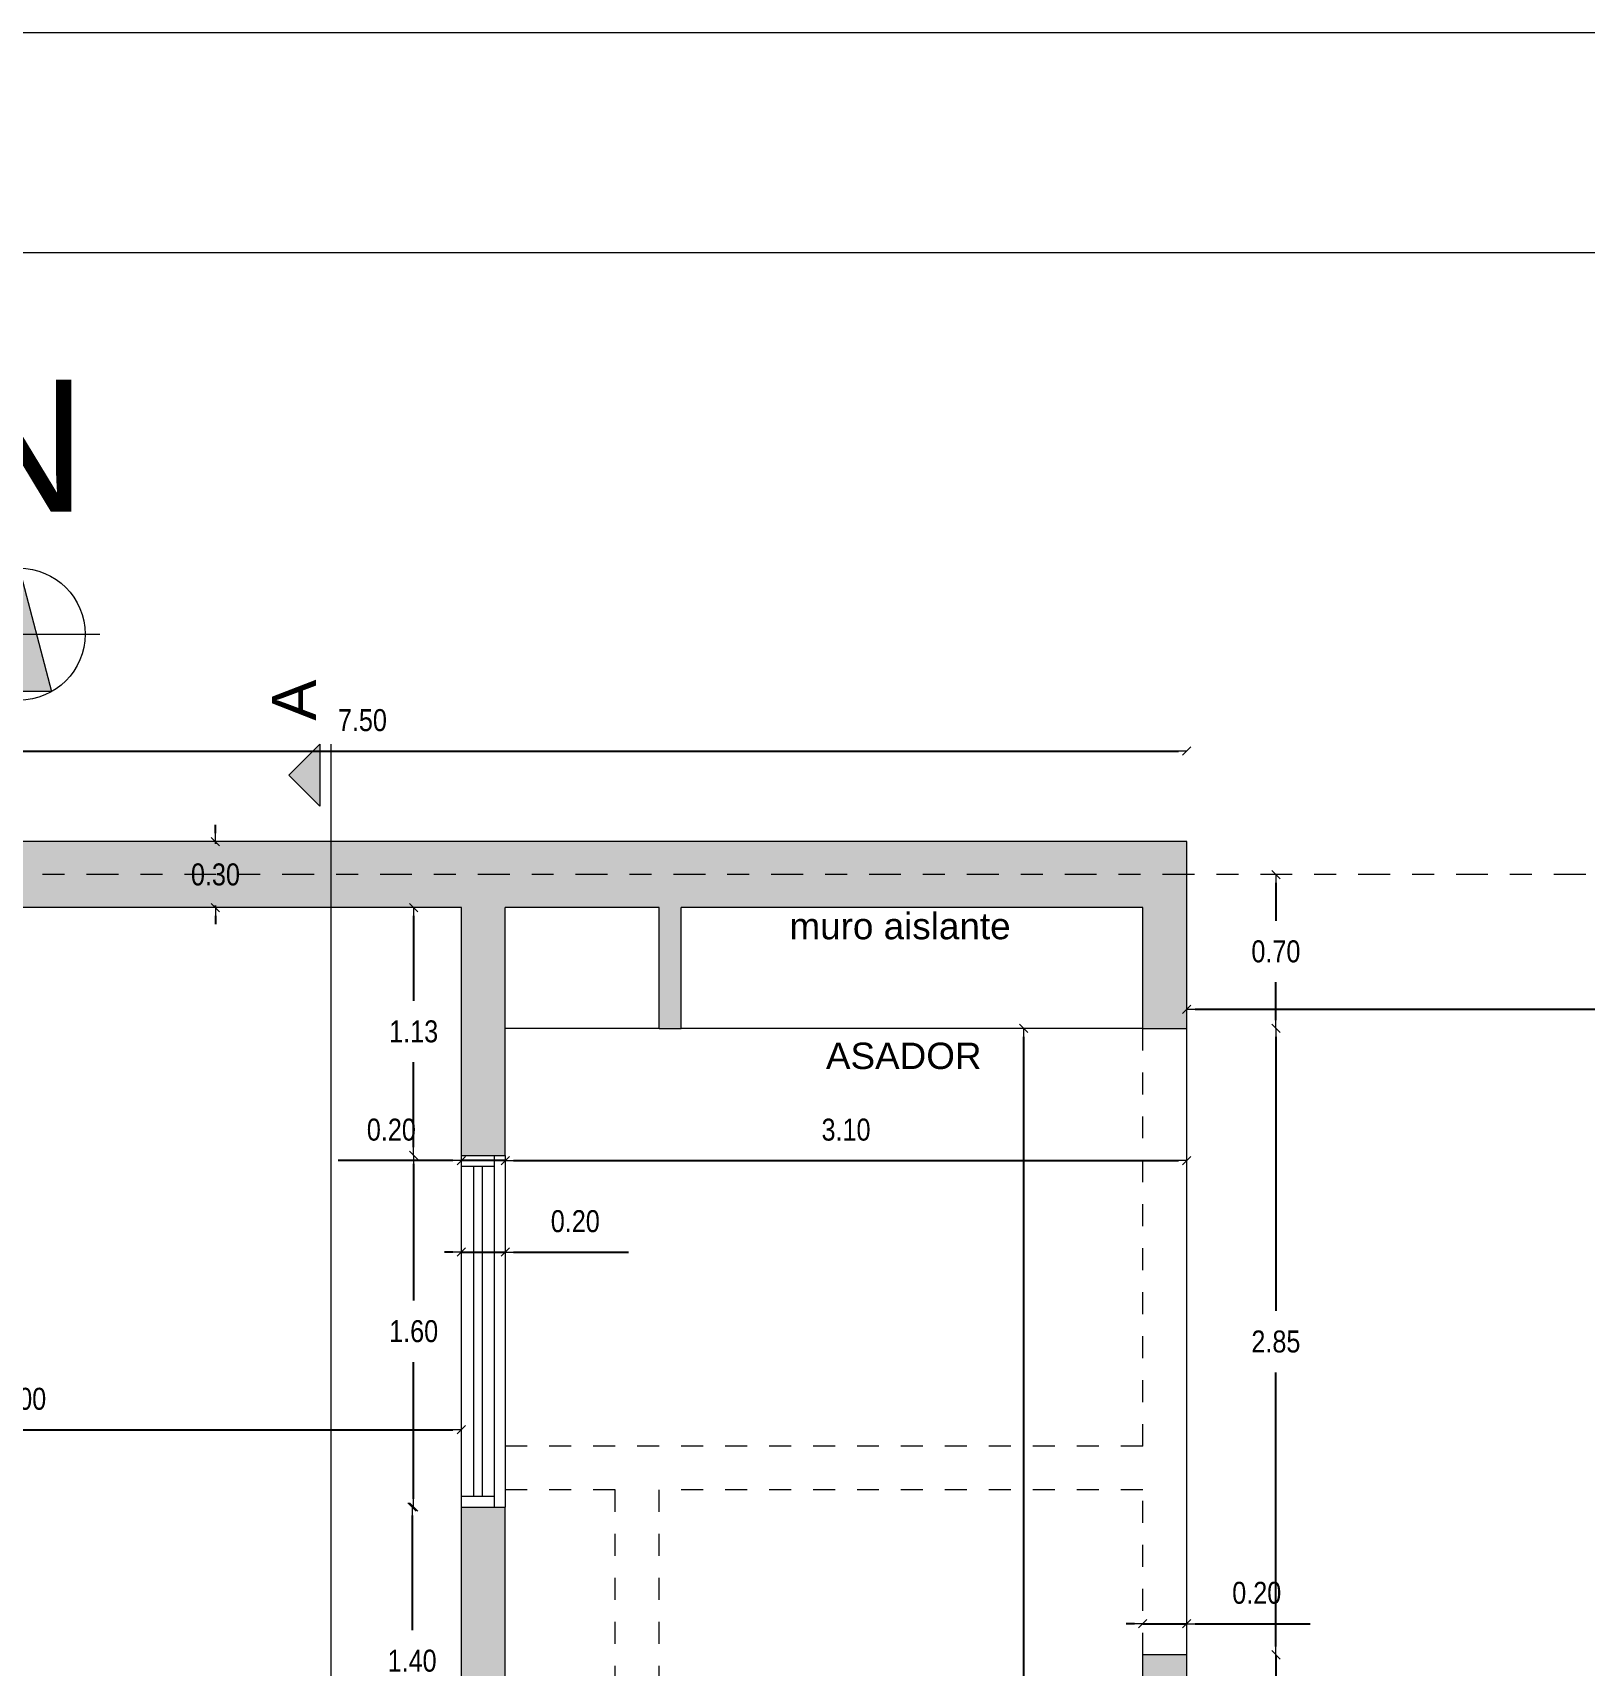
# Model space of a CAD drawing. Header units: millimetres. Extents: x 337 to 1167, y 242 to 575.
# Drawn here: x 550.16 to 557.23, y 315.53 to 322.96 of the extents above; entities that cross this region are included whole.
import ezdxf
from ezdxf.enums import TextEntityAlignment as Align

# ---------------------------------------------------------------- set-up
doc = ezdxf.new("R2010")
doc.units = ezdxf.units.MM
doc.linetypes.add('bein_line', pattern=[0.08, 0.04, -0.04])
doc.linetypes.add('EJE', pattern=[0.205, 0.145, -0.03, 0, -0.03])
doc.layers.get('0').update_dxf_attribs({"lineweight": 5})
doc.layers.get('Defpoints').update_dxf_attribs({"lineweight": 5})
for name, color, linetype, lineweight in [('01', 1, 'Continuous', 5), ('cotas', 7, 'Continuous', 5), ('MUROS', 4, 'Continuous', 20), ('PRESENTACION ANTEPROYECTO', 7, 'Continuous', 5), ('trama', 9, 'Continuous', 25)]:
    doc.layers.add(name, color=color, linetype=linetype, lineweight=lineweight)
doc.styles.add('GENERATED_STYLE_13', font='')
doc.styles.add('GENERATED_STYLE_14', font='arial.ttf')
doc.styles.get('GENERATED_STYLE_13').set_extended_font_data('Arial Narrow Occidental')
doc.dimstyles.new('Dimstyle_92', dxfattribs={"dimtxt": 0.1, "dimasz": 0.038, "dimexe": 0.18, "dimexo": 0, "dimgap": 0.09, "dimtad": 1, "dimtih": 1, "dimtoh": 1, "dimzin": 0, "dimdsep": 46, "dimtxsty": 'GENERATED_STYLE_13', "dimblk": 'ARROWHEAD_6', "dimblk1": 'ARROWHEAD_6', "dimblk2": 'ARROWHEAD_6', "dimcen": 0.09, "dimse1": 1, "dimse2": 1, "dimclrd": 252, "dimclre": 252, "dimclrt": 252, "dimadec": 0, "dimazin": 0, "dimtfac": 1, "dimtdec": 4, "dimtmove": 0, "dimatfit": 3, "dimfxl": 1, "dimtolj": 1, "dimtzin": 0, "dimarcsym": 0})

# ---------------------------------------------------------------- blocks, each defined once
blk = doc.blocks.new('ARROWHEAD_6')
at = {"color": 0, "linetype": 'Continuous'}
for p, q in [((0, 0), (-1, 0)), ((-0.5, -0.5), (0.5, 0.5))]:
    blk.add_line(p, q, dxfattribs=at)
blk = doc.blocks.new('*D186')
at = {"layer": 'cotas', "color": 252, "lineweight": -2, "transparency": 16777216}
blk.add_line((548.1511, 316.6026), (552.0751, 316.6026), dxfattribs=at)
at = {"layer": 'Defpoints', "color": 0, "transparency": 16777216}
for p in [(548.1131, 318.9783), (552.1131, 318.9783), (552.1131, 316.6026)]:
    blk.add_point(p, dxfattribs=at)
at = {"layer": 'cotas', "color": 252, "lineweight": -2, "transparency": 16777216, "xscale": 0.03800000000000001, "yscale": 0.03800000000000001, "zscale": 0.03800000000000001, "rotation": 180}
blk.add_blockref('ARROWHEAD_6', (548.1131, 316.6026), dxfattribs=at)
at = {"layer": 'cotas', "color": 252, "lineweight": -2, "transparency": 16777216, "xscale": 0.03800000000000001, "yscale": 0.03800000000000001, "zscale": 0.03800000000000001}
blk.add_blockref('ARROWHEAD_6', (552.1131, 316.6026), dxfattribs=at)
at = {"layer": 'cotas', "color": 252, "transparency": 16777216, "insert": (550.1131, 316.7426), "char_height": 0.1, "attachment_point": 5, "style": 'GENERATED_STYLE_13'}
blk.add_mtext('\\A1;4.00', dxfattribs=at)
blk = doc.blocks.new('*D190')
at = {"layer": 'cotas', "color": 252, "lineweight": -2, "transparency": 16777216}
for p, q in [((550.9945, 319.3163), (550.9945, 319.3543)), ((550.9945, 319.2783), (550.9945, 319.2683)), ((550.9945, 318.9783), (550.9945, 318.9883)), ((550.9945, 318.9403), (550.9945, 318.9023))]:
    blk.add_line(p, q, dxfattribs=at)
at = {"layer": 'Defpoints', "color": 0, "transparency": 16777216}
for p in [(550.9945, 319.2783), (551.9131, 319.2783), (551.9131, 318.9783)]:
    blk.add_point(p, dxfattribs=at)
at = {"layer": 'cotas', "color": 252, "lineweight": -2, "transparency": 16777216, "xscale": 0.03800000000000001, "yscale": 0.03800000000000001, "zscale": 0.03800000000000001}
for p, rotation in [((550.9945, 319.2783), 270), ((550.9945, 318.9783), 90)]:
    blk.add_blockref('ARROWHEAD_6', p, dxfattribs=dict(at, rotation=rotation))
at = {"layer": 'cotas', "color": 252, "transparency": 16777216, "insert": (550.9945, 319.1283), "char_height": 0.1, "attachment_point": 5, "style": 'GENERATED_STYLE_13'}
blk.add_mtext('\\A1;0.30', dxfattribs=at)
blk = doc.blocks.new('*D214')
at = {"layer": 'cotas', "color": 252, "lineweight": -2, "transparency": 16777216}
for p, q in [((549.762, 318.9403), (549.762, 315.6433)), ((549.762, 312.2663), (549.762, 315.3633))]:
    blk.add_line(p, q, dxfattribs=at)
at = {"layer": 'Defpoints', "color": 0, "transparency": 16777216}
for p in [(548.1131, 318.9783), (549.762, 312.2283), (550.8131, 312.2283)]:
    blk.add_point(p, dxfattribs=at)
at = {"layer": 'cotas', "color": 252, "lineweight": -2, "transparency": 16777216, "xscale": 0.03800000000000001, "yscale": 0.03800000000000001, "zscale": 0.03800000000000001}
for p, rotation in [((549.762, 318.9783), 90), ((549.762, 312.2283), 270)]:
    blk.add_blockref('ARROWHEAD_6', p, dxfattribs=dict(at, rotation=rotation))
at = {"layer": 'cotas', "color": 252, "transparency": 16777216, "insert": (549.762, 315.5033), "char_height": 0.1, "attachment_point": 5, "style": 'GENERATED_STYLE_13'}
blk.add_mtext('\\A1;6.75', dxfattribs=at)
blk = doc.blocks.new('*D215')
at = {"layer": 'cotas', "color": 252, "lineweight": -2, "transparency": 16777216}
blk.add_line((552.3511, 317.8272), (555.3751, 317.8272), dxfattribs=at)
at = {"layer": 'Defpoints', "color": 0, "transparency": 16777216}
for p in [(552.3131, 318.4283), (555.4131, 318.4283), (555.4131, 317.8272)]:
    blk.add_point(p, dxfattribs=at)
at = {"layer": 'cotas', "color": 252, "lineweight": -2, "transparency": 16777216, "xscale": 0.03800000000000001, "yscale": 0.03800000000000001, "zscale": 0.03800000000000001, "rotation": 180}
blk.add_blockref('ARROWHEAD_6', (552.3131, 317.8272), dxfattribs=at)
at = {"layer": 'cotas', "color": 252, "lineweight": -2, "transparency": 16777216, "xscale": 0.03800000000000001, "yscale": 0.03800000000000001, "zscale": 0.03800000000000001}
blk.add_blockref('ARROWHEAD_6', (555.4131, 317.8272), dxfattribs=at)
at = {"layer": 'cotas', "color": 252, "transparency": 16777216, "insert": (553.8631, 317.9672), "char_height": 0.1, "attachment_point": 5, "style": 'GENERATED_STYLE_13'}
blk.add_mtext('\\A1;3.10', dxfattribs=at)
blk = doc.blocks.new('OBJECT_353', base_point=(119.8229, 245.494))
at = {"layer": 'PRESENTACION ANTEPROYECTO'}
blk.add_hatch(color=7, dxfattribs=at).paths.add_polyline_path([(119.9699, 245.2325), (119.8229, 245.794), (119.6758, 245.2325)], flags=0)
at = {"layer": 'PRESENTACION ANTEPROYECTO', "color": 7, "linetype": 'Continuous'}
for p, q in [((119.8229, 245.8588), (119.8229, 245.1233)), ((119.6758, 245.2325), (119.8229, 245.794)), ((119.8229, 245.794), (119.9699, 245.2325)), ((119.4551, 245.494), (120.1906, 245.494)), ((119.9699, 245.2325), (119.6758, 245.2325))]:
    blk.add_line(p, q, dxfattribs=at)
blk.add_circle((119.8229, 245.494), 0.3, dxfattribs=at)
at = {"layer": 'PRESENTACION ANTEPROYECTO', "color": 7, "style": 'GENERATED_STYLE_14'}
blk.add_attdef('txt', text='', height=0.6, dxfattribs=at).set_placement((119.8263, 245.8722), align=Align.BOTTOM_CENTER)
blk = doc.blocks.new('*D216')
at = {"layer": 'cotas', "color": 252, "lineweight": -2, "transparency": 16777216}
for p, q in [((554.6709, 318.3903), (554.6709, 315.4683)), ((554.6709, 312.2663), (554.6709, 315.1883))]:
    blk.add_line(p, q, dxfattribs=at)
at = {"layer": 'Defpoints', "color": 0, "transparency": 16777216}
for p in [(555.4131, 318.4283), (554.6709, 312.2283), (555.4131, 312.2283)]:
    blk.add_point(p, dxfattribs=at)
at = {"layer": 'cotas', "color": 252, "lineweight": -2, "transparency": 16777216, "xscale": 0.03800000000000001, "yscale": 0.03800000000000001, "zscale": 0.03800000000000001}
for p, rotation in [((554.6709, 318.4283), 90), ((554.6709, 312.2283), 270)]:
    blk.add_blockref('ARROWHEAD_6', p, dxfattribs=dict(at, rotation=rotation))
at = {"layer": 'cotas', "color": 252, "transparency": 16777216, "insert": (554.6709, 315.3283), "char_height": 0.1, "attachment_point": 5, "style": 'GENERATED_STYLE_13'}
blk.add_mtext('\\A1;6.20', dxfattribs=at)
blk = doc.blocks.new('*D241')
at = {"layer": 'cotas', "color": 252, "lineweight": -2, "transparency": 16777216}
for p, q in [((551.8962, 317.8123), (551.8962, 317.1903)), ((551.8962, 316.2883), (551.8962, 316.9103))]:
    blk.add_line(p, q, dxfattribs=at)
at = {"layer": 'Defpoints', "color": 0, "transparency": 16777216}
for p in [(552.1131, 317.8503), (551.8962, 316.2503), (552.1131, 316.2503)]:
    blk.add_point(p, dxfattribs=at)
at = {"layer": 'cotas', "color": 252, "lineweight": -2, "transparency": 16777216, "xscale": 0.03800000000000001, "yscale": 0.03800000000000001, "zscale": 0.03800000000000001}
for p, rotation in [((551.8962, 317.8503), 90), ((551.8962, 316.2503), 270)]:
    blk.add_blockref('ARROWHEAD_6', p, dxfattribs=dict(at, rotation=rotation))
at = {"layer": 'cotas', "color": 252, "transparency": 16777216, "insert": (551.8962, 317.0503), "char_height": 0.1, "attachment_point": 5, "style": 'GENERATED_STYLE_13'}
blk.add_mtext('\\A1;1.60', dxfattribs=at)
blk = doc.blocks.new('*D249')
at = {"layer": 'cotas', "color": 252, "lineweight": -2, "transparency": 16777216}
blk.add_line((555.4511, 318.5156), (571.8751, 318.5156), dxfattribs=at)
at = {"layer": 'Defpoints', "color": 0, "transparency": 16777216}
for p in [(555.4131, 319.1283), (571.9131, 319.1283), (571.9131, 318.5156)]:
    blk.add_point(p, dxfattribs=at)
at = {"layer": 'cotas', "color": 252, "lineweight": -2, "transparency": 16777216, "xscale": 0.03800000000000001, "yscale": 0.03800000000000001, "zscale": 0.03800000000000001, "rotation": 180}
blk.add_blockref('ARROWHEAD_6', (555.4131, 318.5156), dxfattribs=at)
at = {"layer": 'cotas', "color": 252, "lineweight": -2, "transparency": 16777216, "xscale": 0.03800000000000001, "yscale": 0.03800000000000001, "zscale": 0.03800000000000001}
blk.add_blockref('ARROWHEAD_6', (571.9131, 318.5156), dxfattribs=at)
at = {"layer": 'cotas', "color": 252, "transparency": 16777216, "insert": (563.6631, 318.6556), "char_height": 0.1, "attachment_point": 5, "style": 'GENERATED_STYLE_13'}
blk.add_mtext('\\A1;16.50', dxfattribs=at)
blk = doc.blocks.new('*D250')
at = {"layer": 'cotas', "color": 252, "lineweight": -2, "transparency": 16777216}
blk.add_line((547.9511, 319.6903), (555.3751, 319.6903), dxfattribs=at)
at = {"layer": 'Defpoints', "color": 0, "transparency": 16777216}
for p in [(555.4131, 319.6903), (547.9131, 319.2783), (555.4131, 319.2783)]:
    blk.add_point(p, dxfattribs=at)
at = {"layer": 'cotas', "color": 252, "lineweight": -2, "transparency": 16777216, "xscale": 0.03800000000000001, "yscale": 0.03800000000000001, "zscale": 0.03800000000000001, "rotation": 180}
blk.add_blockref('ARROWHEAD_6', (547.9131, 319.6903), dxfattribs=at)
at = {"layer": 'cotas', "color": 252, "lineweight": -2, "transparency": 16777216, "xscale": 0.03800000000000001, "yscale": 0.03800000000000001, "zscale": 0.03800000000000001}
blk.add_blockref('ARROWHEAD_6', (555.4131, 319.6903), dxfattribs=at)
at = {"layer": 'cotas', "color": 252, "transparency": 16777216, "insert": (551.6631, 319.8303), "char_height": 0.1, "attachment_point": 5, "style": 'GENERATED_STYLE_13'}
blk.add_mtext('\\A1;7.50', dxfattribs=at)
blk = doc.blocks.new('*D311')
at = {"layer": 'cotas', "color": 252, "lineweight": -2, "transparency": 16777216}
for p, q in [((555.8186, 315.6163), (555.8186, 315.6543)), ((555.8186, 315.5783), (555.8186, 315.4683)), ((555.8186, 315.0783), (555.8186, 315.1883)), ((555.8186, 315.0403), (555.8186, 315.0023))]:
    blk.add_line(p, q, dxfattribs=at)
at = {"layer": 'Defpoints', "color": 0, "transparency": 16777216}
for p in [(555.4131, 315.5783), (555.4131, 315.0783), (555.8186, 315.0783)]:
    blk.add_point(p, dxfattribs=at)
at = {"layer": 'cotas', "color": 252, "lineweight": -2, "transparency": 16777216, "xscale": 0.03800000000000001, "yscale": 0.03800000000000001, "zscale": 0.03800000000000001}
for p, rotation in [((555.8186, 315.5783), 270), ((555.8186, 315.0783), 90)]:
    blk.add_blockref('ARROWHEAD_6', p, dxfattribs=dict(at, rotation=rotation))
at = {"layer": 'cotas', "color": 252, "transparency": 16777216, "insert": (555.8186, 315.3283), "char_height": 0.1, "attachment_point": 5, "style": 'GENERATED_STYLE_13'}
blk.add_mtext('\\A1;0.50', dxfattribs=at)
blk = doc.blocks.new('*D312')
at = {"layer": 'cotas', "color": 252, "lineweight": -2, "transparency": 16777216}
for p, q in [((555.1751, 315.7198), (555.1371, 315.7198)), ((555.2131, 315.7198), (555.4131, 315.7198)), ((555.4511, 315.7198), (555.9738, 315.7198))]:
    blk.add_line(p, q, dxfattribs=at)
at = {"layer": 'Defpoints', "color": 0, "transparency": 16777216}
for p in [(555.4131, 315.7198), (555.2131, 315.5783), (555.4131, 315.5783)]:
    blk.add_point(p, dxfattribs=at)
at = {"layer": 'cotas', "color": 252, "lineweight": -2, "transparency": 16777216, "xscale": 0.03800000000000001, "yscale": 0.03800000000000001, "zscale": 0.03800000000000001}
blk.add_blockref('ARROWHEAD_6', (555.2131, 315.7198), dxfattribs=at)
at = {"layer": 'cotas', "color": 252, "lineweight": -2, "transparency": 16777216, "xscale": 0.03800000000000001, "yscale": 0.03800000000000001, "zscale": 0.03800000000000001, "rotation": 180}
blk.add_blockref('ARROWHEAD_6', (555.4131, 315.7198), dxfattribs=at)
at = {"layer": 'cotas', "color": 252, "transparency": 16777216, "insert": (555.7315, 315.8598), "char_height": 0.1, "attachment_point": 5, "style": 'GENERATED_STYLE_13'}
blk.add_mtext('\\A1;0.20', dxfattribs=at)
blk = doc.blocks.new('*D313')
at = {"layer": 'cotas', "color": 252, "lineweight": -2, "transparency": 16777216}
for p, q in [((555.8186, 318.3903), (555.8186, 317.1433)), ((555.8186, 315.6163), (555.8186, 316.8633))]:
    blk.add_line(p, q, dxfattribs=at)
at = {"layer": 'Defpoints', "color": 0, "transparency": 16777216}
for p in [(554.3401, 318.4283), (554.3401, 315.5783), (555.8186, 315.5783)]:
    blk.add_point(p, dxfattribs=at)
at = {"layer": 'cotas', "color": 252, "lineweight": -2, "transparency": 16777216, "xscale": 0.03800000000000001, "yscale": 0.03800000000000001, "zscale": 0.03800000000000001}
for p, rotation in [((555.8186, 318.4283), 90), ((555.8186, 315.5783), 270)]:
    blk.add_blockref('ARROWHEAD_6', p, dxfattribs=dict(at, rotation=rotation))
at = {"layer": 'cotas', "color": 252, "transparency": 16777216, "insert": (555.8186, 317.0033), "char_height": 0.1, "attachment_point": 5, "style": 'GENERATED_STYLE_13'}
blk.add_mtext('\\A1;2.85', dxfattribs=at)
blk = doc.blocks.new('*D424')
at = {"layer": 'cotas', "color": 252, "lineweight": -2, "transparency": 16777216}
for p, q in [((551.8891, 316.2123), (551.8891, 315.691)), ((551.8891, 314.8897), (551.8891, 315.411))]:
    blk.add_line(p, q, dxfattribs=at)
at = {"layer": 'Defpoints', "color": 0, "transparency": 16777216}
for p in [(551.8962, 316.2503), (551.8891, 314.8517), (551.8891, 314.8517)]:
    blk.add_point(p, dxfattribs=at)
at = {"layer": 'cotas', "color": 252, "lineweight": -2, "transparency": 16777216, "xscale": 0.03800000000000001, "yscale": 0.03800000000000001, "zscale": 0.03800000000000001}
for p, rotation in [((551.8891, 316.2503), 90), ((551.8891, 314.8517), 270)]:
    blk.add_blockref('ARROWHEAD_6', p, dxfattribs=dict(at, rotation=rotation))
at = {"layer": 'cotas', "color": 252, "transparency": 16777216, "insert": (551.8891, 315.551), "char_height": 0.1, "attachment_point": 5, "style": 'GENERATED_STYLE_13'}
blk.add_mtext('\\A1;1.40', dxfattribs=at)
blk = doc.blocks.new('*D425')
at = {"layer": 'cotas', "color": 252, "lineweight": -2, "transparency": 16777216}
for p, q in [((551.8962, 318.9403), (551.8962, 318.5543)), ((551.8962, 317.8883), (551.8962, 318.2743))]:
    blk.add_line(p, q, dxfattribs=at)
at = {"layer": 'Defpoints', "color": 0, "transparency": 16777216}
for p in [(552.1131, 318.9783), (551.8962, 317.8503), (552.1131, 317.8503)]:
    blk.add_point(p, dxfattribs=at)
at = {"layer": 'cotas', "color": 252, "lineweight": -2, "transparency": 16777216, "xscale": 0.03800000000000001, "yscale": 0.03800000000000001, "zscale": 0.03800000000000001}
for p, rotation in [((551.8962, 318.9783), 90), ((551.8962, 317.8503), 270)]:
    blk.add_blockref('ARROWHEAD_6', p, dxfattribs=dict(at, rotation=rotation))
at = {"layer": 'cotas', "color": 252, "transparency": 16777216, "insert": (551.8962, 318.4143), "char_height": 0.1, "attachment_point": 5, "style": 'GENERATED_STYLE_13'}
blk.add_mtext('\\A1;1.13', dxfattribs=at)
blk = doc.blocks.new('*D437')
at = {"layer": 'cotas', "color": 252, "lineweight": -2, "transparency": 16777216}
for p, q in [((555.8186, 319.0903), (555.8186, 318.9183)), ((555.8186, 318.4663), (555.8186, 318.6383))]:
    blk.add_line(p, q, dxfattribs=at)
at = {"layer": 'Defpoints', "color": 0, "transparency": 16777216}
for p in [(555.4131, 319.1283), (555.8186, 319.1283), (555.4131, 318.4283)]:
    blk.add_point(p, dxfattribs=at)
at = {"layer": 'cotas', "color": 252, "lineweight": -2, "transparency": 16777216, "xscale": 0.03800000000000001, "yscale": 0.03800000000000001, "zscale": 0.03800000000000001}
for p, rotation in [((555.8186, 319.1283), 90), ((555.8186, 318.4283), 270)]:
    blk.add_blockref('ARROWHEAD_6', p, dxfattribs=dict(at, rotation=rotation))
at = {"layer": 'cotas', "color": 252, "transparency": 16777216, "insert": (555.8186, 318.7783), "char_height": 0.1, "attachment_point": 5, "style": 'GENERATED_STYLE_13'}
blk.add_mtext('\\A1;0.70', dxfattribs=at)
blk = doc.blocks.new('*D448')
at = {"layer": 'cotas', "color": 252, "lineweight": -2, "transparency": 16777216}
for p, q in [((552.0751, 317.4107), (552.0371, 317.4107)), ((552.1131, 317.4107), (552.3131, 317.4107)), ((552.3511, 317.4107), (552.8738, 317.4107))]:
    blk.add_line(p, q, dxfattribs=at)
at = {"layer": 'Defpoints', "color": 0, "transparency": 16777216}
for p in [(552.1131, 317.8503), (552.3131, 317.8503), (552.3131, 317.4107)]:
    blk.add_point(p, dxfattribs=at)
at = {"layer": 'cotas', "color": 252, "lineweight": -2, "transparency": 16777216, "xscale": 0.03800000000000001, "yscale": 0.03800000000000001, "zscale": 0.03800000000000001}
blk.add_blockref('ARROWHEAD_6', (552.1131, 317.4107), dxfattribs=at)
at = {"layer": 'cotas', "color": 252, "lineweight": -2, "transparency": 16777216, "xscale": 0.03800000000000001, "yscale": 0.03800000000000001, "zscale": 0.03800000000000001, "rotation": 180}
blk.add_blockref('ARROWHEAD_6', (552.3131, 317.4107), dxfattribs=at)
at = {"layer": 'cotas', "color": 252, "transparency": 16777216, "insert": (552.6315, 317.5507), "char_height": 0.1, "attachment_point": 5, "style": 'GENERATED_STYLE_13'}
blk.add_mtext('\\A1;0.20', dxfattribs=at)
blk = doc.blocks.new('*D563')
at = {"layer": 'cotas', "color": 252, "lineweight": -2, "transparency": 16777216}
for p, q in [((552.0751, 317.8272), (551.5523, 317.8272)), ((552.3131, 317.8272), (552.1131, 317.8272)), ((552.3511, 317.8272), (552.3891, 317.8272))]:
    blk.add_line(p, q, dxfattribs=at)
at = {"layer": 'Defpoints', "color": 0, "transparency": 16777216}
for p in [(552.1131, 318.9783), (552.3131, 318.9783), (552.1131, 317.8272)]:
    blk.add_point(p, dxfattribs=at)
at = {"layer": 'cotas', "color": 252, "lineweight": -2, "transparency": 16777216, "xscale": 0.03800000000000001, "yscale": 0.03800000000000001, "zscale": 0.03800000000000001}
blk.add_blockref('ARROWHEAD_6', (552.1131, 317.8272), dxfattribs=at)
at = {"layer": 'cotas', "color": 252, "lineweight": -2, "transparency": 16777216, "xscale": 0.03800000000000001, "yscale": 0.03800000000000001, "zscale": 0.03800000000000001, "rotation": 180}
blk.add_blockref('ARROWHEAD_6', (552.3131, 317.8272), dxfattribs=at)
at = {"layer": 'cotas', "color": 252, "transparency": 16777216, "insert": (551.7947, 317.9672), "char_height": 0.1, "attachment_point": 5, "style": 'GENERATED_STYLE_13'}
blk.add_mtext('\\A1;0.20', dxfattribs=at)

msp = doc.modelspace()

# ---------------------------------------------------------------- hatches: boundary and pattern name
at = {"layer": 'PRESENTACION ANTEPROYECTO'}
msp.add_hatch(color=7, dxfattribs=at).paths.add_polyline_path([(551.4698, 319.4392), (551.3284, 319.5806), (551.4698, 319.722)])
at = {"layer": 'trama'}
h = msp.add_hatch(dxfattribs=at)
h.set_pattern_fill('AR-SAND', color=3, scale=0.005, style=0)
h.paths.add_polyline_path([(555.4131, 319.2783), (547.9131, 319.2783), (547.9131, 318.2763), (548.1131, 318.2763), (548.1131, 318.9783), (552.1131, 318.9783), (552.1131, 317.8503), (552.3131, 317.8503), (552.3131, 318.9783), (553.0131, 318.9783), (553.0131, 318.4283), (553.1131, 318.4283), (553.1131, 318.9783), (555.2131, 318.9783), (555.2131, 318.4283), (555.4131, 318.4283)])
h.paths.add_polyline_path([(548.1131, 317.9763), (547.9131, 317.9763), (547.9131, 317.6763), (548.1131, 317.6763)])
h.paths.add_polyline_path([(548.1131, 317.3763), (547.9131, 317.3763), (547.9131, 317.0763), (548.1131, 317.0763)])
h.paths.add_polyline_path([(548.1131, 316.7763), (547.9131, 316.7763), (547.9131, 316.0283), (545.8131, 316.0283), (545.8131, 315.8283), (546.1131, 315.8283), (546.1131, 315.5183), (546.3131, 315.5183), (546.3131, 315.8283), (548.1131, 315.8283)])
h.paths.add_polyline_path([(552.3131, 316.2503), (552.1131, 316.2503), (552.1131, 314.8517), (552.3131, 314.8517)])
h.paths.add_polyline_path([(555.4131, 315.5783), (555.2131, 315.5783), (555.2131, 315.0783), (555.4131, 315.0783)])
h.paths.add_polyline_path([(545.8564, 314.4283), (544.9131, 314.4283), (544.9131, 313.6283), (545.1131, 313.6283), (545.1131, 314.2283), (545.8968, 314.2283)])
h.paths.add_polyline_path([(547.0916, 314.4283), (546.3131, 314.4283), (546.3131, 314.7183), (546.1131, 314.7183), (546.1131, 314.4283), (545.8564, 314.4283), (545.8968, 314.2283), (547.0916, 314.2283)])
h.paths.add_polyline_path([(548.1131, 314.4283), (547.6916, 314.4283), (547.6916, 314.2283), (548.0131, 314.2283), (548.0131, 313.3033), (546.0836, 313.3033), (546.1139, 313.1533), (548.1131, 313.1533), (548.1131, 313.3033)])
h.paths.add_polyline_path([(548.1131, 312.2283), (545.8968, 312.2283), (545.1131, 312.2283), (545.1131, 312.8283), (544.9131, 312.8283), (544.9131, 312.0283), (545.8131, 312.0283), (545.8131, 311.4783), (546.0131, 311.4783), (546.0131, 312.0283), (548.1131, 312.0283)])
h.paths.add_polyline_path([(550.8131, 312.2283), (549.1131, 312.2283), (549.1131, 312.0283), (550.1131, 312.0283), (550.1131, 311.2283), (549.4131, 311.2283), (549.4131, 311.1283), (550.1131, 311.1283), (550.1131, 309.2783), (548.1131, 309.2783), (548.1131, 311.1283), (548.7131, 311.1283), (548.7131, 311.2283), (548.1131, 311.2283), (548.1131, 311.4283), (548.0131, 311.4283), (548.0131, 309.2783), (546.0131, 309.2783), (546.0131, 309.8783), (545.8131, 309.8783), (545.8131, 308.9783), (547.3881, 308.9783), (555.4131, 308.9783), (555.4131, 309.2783), (555.4131, 309.9383), (555.2131, 309.9383), (555.2131, 309.2783), (553.7131, 309.2783), (553.7131, 309.9383), (553.5131, 309.9383), (553.5131, 309.2783), (550.2131, 309.2783), (550.2131, 312.0283), (550.8131, 312.0283)])
h.paths.add_polyline_path([(552.3131, 313.2517), (552.1131, 313.2517), (552.1131, 312.0283), (552.3131, 312.0283)])
h.paths.add_polyline_path([(553.7131, 312.2283), (553.5131, 312.2283), (553.5131, 311.5683), (553.7131, 311.5683)])
h.paths.add_polyline_path([(555.4131, 312.2283), (555.2131, 312.2283), (555.2131, 311.5683), (555.4131, 311.5683)])
h.paths.add_polyline_path([(554.6131, 312.2283), (554.3131, 312.2283), (554.3131, 312.0283), (554.6131, 312.0283)], flags=17)
h.paths.add_polyline_path([(542.3131, 319.1283), (541.9131, 319.1283), (541.9131, 318.7283), (542.3131, 318.7283)])

# ---------------------------------------------------------------- linework, layer by layer
at = {"layer": '01', "linetype": 'Continuous'}
for p, q in [((553.0131, 318.4283), (552.3131, 318.4283)), ((555.2131, 318.4283), (553.1131, 318.4283)), ((555.4131, 315.5783), (555.4131, 318.4283)), ((552.1131, 316.2503), (552.1131, 317.8503)), ((552.2631, 317.8503), (552.2631, 316.2503)), ((552.3131, 317.8503), (552.3131, 316.2503)), ((552.2631, 317.8003), (552.1131, 317.8003)), ((552.1681, 317.8004), (552.1681, 316.2998)), ((552.2081, 317.8004), (552.2081, 316.2998)), ((552.2631, 317.8003), (552.2631, 316.3003)), ((552.1131, 316.3003), (552.1131, 317.7253)), ((552.1131, 316.3003), (552.2631, 316.3003))]:
    msp.add_line(p, q, dxfattribs=at)
at = {"layer": '01', "linetype": 'bein_line'}
for p, q in [((555.2131, 316.5283), (555.2131, 318.4283)), ((555.2131, 316.5283), (552.3131, 316.5283)), ((552.8131, 316.3283), (552.3131, 316.3283)), ((552.8131, 312.2283), (552.8131, 316.3283)), ((553.0131, 312.2283), (553.0131, 316.3283)), ((555.2131, 316.3283), (553.0131, 316.3283)), ((555.2131, 315.5783), (555.2131, 316.3283))]:
    msp.add_line(p, q, dxfattribs=at)
at = {"layer": 'MUROS'}
for p, q in [((555.4131, 319.2783), (547.9131, 319.2783)), ((555.4131, 318.4283), (555.4131, 319.2783)), ((552.1131, 318.9783), (548.1131, 318.9783)), ((552.1131, 317.8503), (552.1131, 318.9783)), ((553.0131, 318.9783), (552.3131, 318.9783)), ((552.3131, 317.8503), (552.3131, 318.9783)), ((553.0131, 318.4283), (553.0131, 318.9783)), ((553.1131, 318.4283), (553.1131, 318.9783)), ((555.2131, 318.9783), (553.1131, 318.9783)), ((555.2131, 318.4283), (555.2131, 318.9783)), ((553.0131, 318.4283), (553.1131, 318.4283)), ((555.2131, 318.4283), (555.4131, 318.4283)), ((552.1131, 317.8503), (552.3131, 317.8503)), ((552.1131, 314.8517), (552.1131, 316.2503)), ((552.1131, 316.2503), (552.3131, 316.2503)), ((552.3131, 314.8517), (552.3131, 316.2503)), ((555.4131, 315.5783), (555.2131, 315.5783)), ((555.2131, 315.0783), (555.2131, 315.5783)), ((555.4131, 315.0783), (555.4131, 315.5783))]:
    msp.add_line(p, q, dxfattribs=at)
at = {"layer": 'PRESENTACION ANTEPROYECTO'}
for p in [(533.88, 322.9588), (539.3196, 322.9588)]:
    msp.add_line(p, (639.9436, 322.9588), dxfattribs=at)
at = {"layer": 'PRESENTACION ANTEPROYECTO', "color": 7, "linetype": 'Continuous'}
for p, q in [((533.88, 322.9588), (639.9436, 322.9588)), ((551.5198, 319.7219), (551.5198, 308.386))]:
    msp.add_line(p, q, dxfattribs=at)
at = {"layer": 'PRESENTACION ANTEPROYECTO', "color": 2}
msp.add_line((536.38, 321.9588), (638.9436, 321.9588), dxfattribs=at)
at = {"layer": 'PRESENTACION ANTEPROYECTO', "color": 252, "linetype": 'EJE'}
msp.add_line((571.9131, 319.1283), (542.3131, 319.1283), dxfattribs=at)
at = {"layer": 'PRESENTACION ANTEPROYECTO', "color": 7, "linetype": 'Continuous'}
msp.add_lwpolyline([(551.4698, 319.4392), (551.3284, 319.5806), (551.4698, 319.722)], close=True, dxfattribs=at)

# ---------------------------------------------------------------- block references
ref = msp.add_blockref('OBJECT_353', (550.1016, 320.222), dxfattribs=at)
ref.add_attrib('txt', 'N', dxfattribs={"color": 7, "linetype": 'Continuous', "height": 0.6, "style": 'GENERATED_STYLE_14'}).set_placement((550.105, 320.6002), align=Align.BOTTOM_CENTER)

# ---------------------------------------------------------------- texts
at = {"layer": 'PRESENTACION ANTEPROYECTO', "color": 7, "insert": (551.3513, 319.922), "char_height": 0.2, "width": 0.4, "attachment_point": 5, "rotation": 90, "style": 'GENERATED_STYLE_14'}
msp.add_mtext('\\A1;{\\fArial|b0|i0|c0|p34;\\C7;A}', dxfattribs=at)
at = {"layer": 'PRESENTACION ANTEPROYECTO', "color": 7, "char_height": 0.12, "width": 1.349097, "attachment_point": 5, "style": 'GENERATED_STYLE_14'}
for s, insert in [('\\A1;{\\C252;muro aislante}', (554.1088, 318.8931)), ('\\A1;{\\C252;ASADOR}', (554.1256, 318.3028))]:
    msp.add_mtext(s, dxfattribs=dict(at, insert=insert))

# ---------------------------------------------------------------- dimensions: what is measured, and where the dimension line sits
at = {"layer": 'cotas'}
for base, p1, p2, picture, middle in [((555.4131, 319.6903), (547.9131, 319.2783), (555.4131, 319.2783), '*D250', (551.6631, 319.6903)), ((552.1131, 316.6026), (548.1131, 318.9783), (552.1131, 318.9783), '*D186', (550.1131, 316.6026))]:
    dim = msp.add_linear_dim(base=base, p1=p1, p2=p2, dimstyle='Dimstyle_92', dxfattribs=at)
    dim.commit()
    dim.dimension.update_dxf_attribs({"geometry": picture, "text_midpoint": middle, "dimtype": 160})
for base, p1, p2, angle, picture, middle in [((550.9945, 319.2783), (551.9131, 318.9783), (551.9131, 319.2783), 270, '*D190', (550.9945, 319.1283)), ((555.8186, 319.1283), (555.4131, 318.4283), (555.4131, 319.1283), 90, '*D437', (555.8186, 318.7783)), ((551.8962, 317.8503), (552.1131, 318.9783), (552.1131, 317.8503), 90, '*D425', (551.8962, 318.4143)), ((555.8186, 315.5783), (554.3401, 318.4283), (554.3401, 315.5783), 90, '*D313', (555.8186, 317.0033)), ((554.6709, 312.2283), (555.4131, 318.4283), (555.4131, 312.2283), 90, '*D216', (554.6709, 315.3283)), ((551.8962, 316.2503), (552.1131, 317.8503), (552.1131, 316.2503), 90, '*D241', (551.8962, 317.0503)), ((551.8891, 314.8517), (551.8962, 316.2503), (551.8891, 314.8517), 90, '*D424', (551.8891, 315.551)), ((555.8186, 315.0783), (555.4131, 315.5783), (555.4131, 315.0783), 90, '*D311', (555.8186, 315.3283))]:
    dim = msp.add_linear_dim(base=base, p1=p1, p2=p2, angle=angle, dimstyle='Dimstyle_92', dxfattribs=at)
    dim.commit()
    dim.dimension.update_dxf_attribs({"geometry": picture, "text_midpoint": middle})
for base, p1, p2, picture, middle in [((571.9131, 318.5156), (555.4131, 319.1283), (571.9131, 319.1283), '*D249', (563.6631, 318.6556)), ((552.1131, 317.8272), (552.3131, 318.9783), (552.1131, 318.9783), '*D563', (551.7947, 317.9672)), ((555.4131, 317.8272), (552.3131, 318.4283), (555.4131, 318.4283), '*D215', (553.8631, 317.9672)), ((552.3131, 317.4107), (552.1131, 317.8503), (552.3131, 317.8503), '*D448', (552.6315, 317.5507)), ((555.4131, 315.7198), (555.2131, 315.5783), (555.4131, 315.5783), '*D312', (555.7315, 315.8598))]:
    dim = msp.add_linear_dim(base=base, p1=p1, p2=p2, dimstyle='Dimstyle_92', dxfattribs=at)
    dim.commit()
    dim.dimension.update_dxf_attribs({"geometry": picture, "text_midpoint": middle})
dim = msp.add_linear_dim(base=(549.762, 312.2283), p1=(548.1131, 318.9783), p2=(550.8131, 312.2283), angle=90, dimstyle='Dimstyle_92', dxfattribs=at)
dim.commit()
dim.dimension.update_dxf_attribs({"geometry": '*D214', "text_midpoint": (549.762, 315.5033), "dimtype": 160})

doc.saveas('drawing.dxf')
